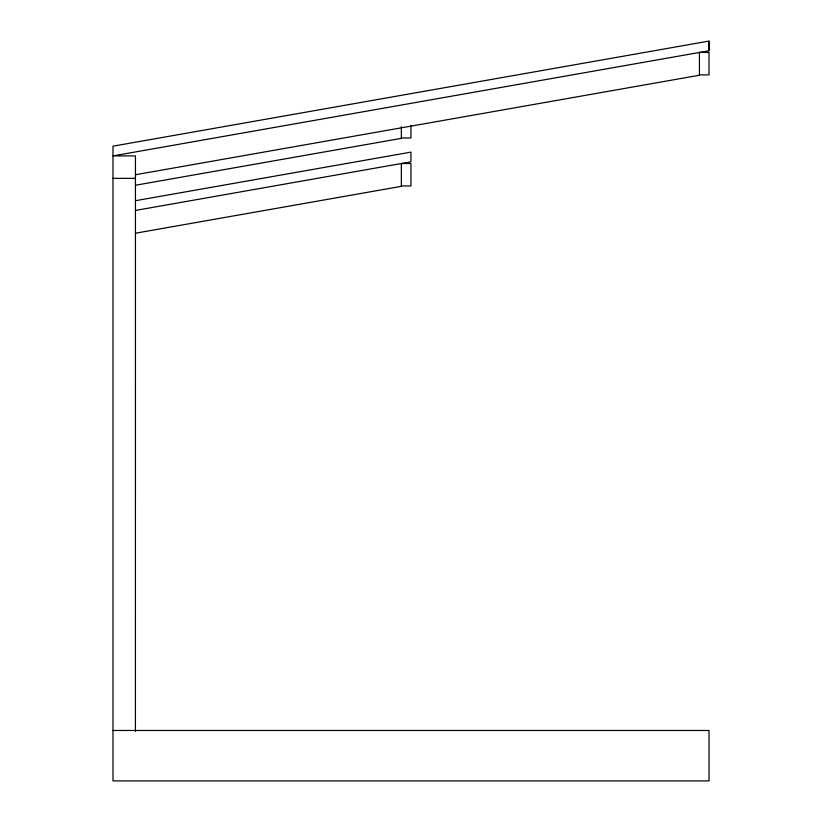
<?xml version="1.0" encoding="UTF-8"?>
<svg xmlns="http://www.w3.org/2000/svg" width="822" height="822" viewBox="0 0 822 822"><rect width="100%" height="100%" fill="white"/><g stroke="black" fill="none" stroke-linecap="round" stroke-linejoin="round"><path stroke-width="1.23" d="M135.445 174.737L699.44 75.234L699.43 52.423L709.006 52.423L709.006 74.864L699.43 74.864M135.435 185.248L401.362 138.363L401.362 126.752M135.712 200.66L410.938 152.132L410.938 161.821L135.712 210.391M135.425 233.222L401.352 186.337L401.352 163.516L410.938 163.516L410.938 185.957L401.352 185.957M401.362 137.973L410.938 137.973L410.938 125.509M113.004 178.343L135.445 178.343M113.004 730.47L709.016 730.47L709.016 780.9L112.984 780.9L112.994 146.172L708.913 41.1L708.913 50.789L113.004 155.903L135.445 155.903L135.425 731.282M708.903 41.1L708.893 50.789"/></g></svg>
